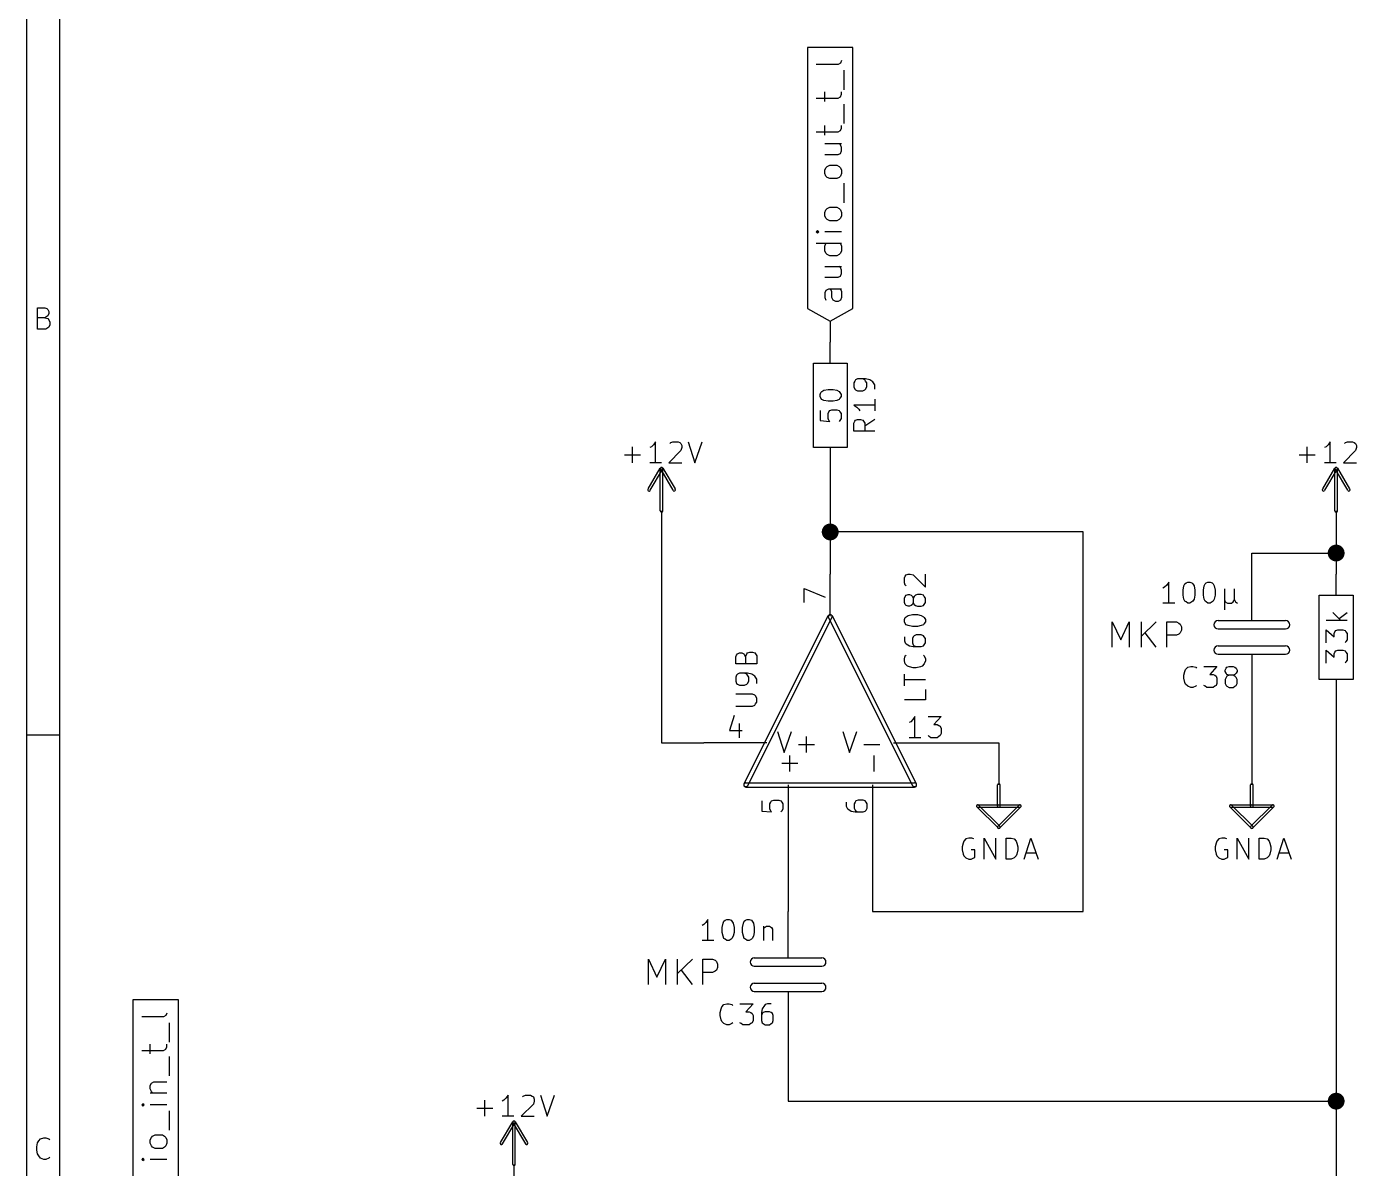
# Model space of a CAD drawing. Extents: x 10 to 329, y -200 to -10.
# Drawn here: x 10 to 90.1, y -136.1 to -67.3 of the extents above; entities that cross this region are included whole.
import ezdxf

# ---------------------------------------------------------------- set-up
doc = ezdxf.new("R2010")
doc.units = 0
doc.header["$MEASUREMENT"] = 0
doc.layers.add('BLACK', color=7, linetype='CONTINUOUS')
doc.layers.add('WHITE', color=7, linetype='CONTINUOUS')

msp = doc.modelspace()

# ---------------------------------------------------------------- linework, layer by layer
at = {"layer": 'Black'}
for p, q in [((10.0076, -10.0076), (10.0076, -200)), ((11.9888, -11.9888), (11.9888, -198.018)), ((58.42, -68.6054), (57.0484, -68.6054)), ((57.0484, -68.6054), (57.0484, -84.328)), ((59.7916, -68.6054), (58.42, -68.6054)), ((59.7916, -84.328), (59.7916, -68.6054)), ((58.9026, -69.6214), (57.5818, -69.6214)), ((59.0296, -69.5452), (58.9026, -69.6214)), ((59.1058, -69.3928), (59.0296, -69.5452)), ((59.2582, -71.1454), (59.2582, -69.977)), ((58.0898, -71.8566), (58.0898, -71.2724)), ((59.1058, -71.4248), (59.1058, -71.2724)), ((57.5818, -71.6534), (58.9026, -71.6534)), ((58.9026, -71.6534), (59.0296, -71.5772)), ((59.0296, -71.5772), (59.1058, -71.4248)), ((59.2582, -73.1774), (59.2582, -72.009)), ((57.5818, -73.6854), (58.9026, -73.6854)), ((58.0898, -73.8886), (58.0898, -73.3044)), ((58.9026, -73.6854), (59.0296, -73.6092)), ((59.0296, -73.6092), (59.1058, -73.4568)), ((59.1058, -73.4568), (59.1058, -73.3044)), ((58.0898, -74.3966), (59.1058, -74.3966)), ((59.0296, -74.4728), (58.9534, -74.3966)), ((59.1058, -74.6252), (59.0296, -74.4728)), ((58.0898, -75.057), (58.9026, -75.057)), ((58.9026, -75.057), (59.0296, -74.9808)), ((59.0296, -74.9808), (59.1058, -74.8284)), ((59.1058, -74.8284), (59.1058, -74.6252)), ((58.0898, -75.9968), (58.166, -75.8444)), ((58.0898, -76.2), (58.0898, -75.9968)), ((58.166, -75.8444), (58.2422, -75.7682)), ((58.2422, -75.7682), (58.3946, -75.692)), ((58.3946, -75.692), (58.8264, -75.692)), ((58.8264, -75.692), (58.9534, -75.7682)), ((58.9534, -75.7682), (59.0296, -75.8444)), ((59.0296, -75.8444), (59.1058, -75.9968)), ((59.1058, -75.9968), (59.1058, -76.2)), ((58.166, -76.3524), (58.0898, -76.2)), ((58.2422, -76.4286), (58.166, -76.3524)), ((58.3946, -76.5048), (58.2422, -76.4286)), ((58.8264, -76.5048), (58.3946, -76.5048)), ((58.9534, -76.4286), (58.8264, -76.5048)), ((59.0296, -76.3524), (58.9534, -76.4286)), ((59.1058, -76.2), (59.0296, -76.3524)), ((59.2582, -77.9526), (59.2582, -76.7842)), ((58.0898, -78.5368), (58.166, -78.3844)), ((58.166, -78.3844), (58.2422, -78.3082)), ((58.2422, -78.3082), (58.3946, -78.232)), ((58.3946, -78.232), (58.8264, -78.232)), ((58.8264, -78.232), (58.9534, -78.3082)), ((58.9534, -78.3082), (59.0296, -78.3844)), ((59.0296, -78.3844), (59.1058, -78.5368)), ((58.0898, -78.74), (58.0898, -78.5368)), ((58.166, -78.8924), (58.0898, -78.74)), ((58.2422, -78.9686), (58.166, -78.8924)), ((58.3946, -79.0448), (58.2422, -78.9686)), ((58.8264, -79.0448), (58.3946, -79.0448)), ((58.9534, -78.9686), (58.8264, -79.0448)), ((59.0296, -78.8924), (58.9534, -78.9686)), ((59.1058, -78.74), (59.0296, -78.8924)), ((59.1058, -78.5368), (59.1058, -78.74)), ((57.658, -79.629), (57.5818, -79.7052)), ((57.5818, -79.7052), (57.658, -79.7814)), ((57.5818, -79.7052), (57.7342, -79.7052)), ((57.7342, -79.7052), (57.658, -79.629)), ((57.658, -79.7814), (57.7342, -79.7052)), ((59.1058, -79.7052), (58.0898, -79.7052)), ((59.1058, -80.4164), (57.5818, -80.4164)), ((58.0898, -80.5688), (58.166, -80.4164)), ((58.0898, -80.8482), (58.0898, -80.5688)), ((58.166, -81.0006), (58.0898, -80.8482)), ((59.0296, -80.4164), (59.1058, -80.5688)), ((59.1058, -80.8482), (59.0296, -81.0006)), ((59.1058, -80.5688), (59.1058, -80.8482)), ((58.2422, -81.0768), (58.166, -81.0006)), ((58.3946, -81.153), (58.2422, -81.0768)), ((58.8264, -81.153), (58.3946, -81.153)), ((58.9534, -81.0768), (58.8264, -81.153)), ((59.0296, -81.0006), (58.9534, -81.0768)), ((58.0898, -81.788), (59.1058, -81.788)), ((58.0898, -82.4484), (58.9026, -82.4484)), ((58.9026, -82.4484), (59.0296, -82.3722)), ((59.0296, -81.8642), (58.9534, -81.788)), ((59.1058, -82.0166), (59.0296, -81.8642)), ((59.0296, -82.3722), (59.1058, -82.2198)), ((59.1058, -82.2198), (59.1058, -82.0166)), ((58.166, -83.2358), (58.0898, -83.3882)), ((58.3184, -83.1596), (58.166, -83.2358)), ((59.1058, -83.1596), (58.3184, -83.1596)), ((58.5216, -83.312), (58.4454, -83.1596)), ((58.5216, -83.6676), (58.5216, -83.312)), ((59.0296, -83.1596), (59.1058, -83.312)), ((59.1058, -83.312), (59.1058, -83.6676)), ((58.0898, -83.3882), (58.0898, -83.6676)), ((58.0898, -83.6676), (58.166, -83.82)), ((58.5978, -83.82), (58.5216, -83.6676)), ((58.7502, -83.8962), (58.5978, -83.82)), ((58.9026, -83.8962), (58.7502, -83.8962)), ((59.0296, -83.82), (58.9026, -83.8962)), ((59.1058, -83.6676), (59.0296, -83.82)), ((10.668, -85.5726), (10.668, -84.2772)), ((10.668, -84.2772), (11.0998, -84.2772)), ((11.0998, -84.8868), (10.668, -84.8868)), ((11.0998, -84.2772), (11.2268, -84.328)), ((11.2268, -84.8106), (11.0998, -84.8868)), ((11.0998, -84.8868), (11.2776, -84.9376)), ((11.2268, -84.328), (11.2776, -84.3788)), ((11.2776, -84.7598), (11.2268, -84.8106)), ((11.2776, -84.3788), (11.3538, -84.5058)), ((11.3538, -84.6328), (11.2776, -84.7598)), ((11.3538, -84.5058), (11.3538, -84.6328)), ((57.0484, -84.328), (58.42, -85.09)), ((58.42, -85.09), (59.7916, -84.328)), ((11.176, -85.5726), (10.668, -85.5726)), ((11.2776, -85.4964), (11.176, -85.5726)), ((11.2776, -84.9376), (11.3538, -85.0138)), ((11.3538, -85.4456), (11.2776, -85.4964)), ((11.3538, -85.0138), (11.4046, -85.1408)), ((11.4046, -85.3186), (11.3538, -85.4456)), ((11.4046, -85.1408), (11.4046, -85.3186)), ((58.42, -85.09), (58.42, -86.36)), ((58.42, -87.63), (58.42, -86.36)), ((57.404, -92.71), (57.404, -87.63)), ((57.404, -87.63), (59.436, -87.63)), ((59.436, -87.63), (59.436, -92.71)), ((57.8104, -89.5096), (57.8612, -89.3826)), ((57.8104, -89.6366), (57.8104, -89.5096)), ((57.8612, -89.7382), (57.8104, -89.6366)), ((57.8612, -89.3826), (57.912, -89.3318)), ((57.912, -89.3318), (58.039, -89.2556)), ((58.039, -89.2556), (58.293, -89.2048)), ((58.293, -89.2048), (58.5978, -89.2048)), ((58.5978, -89.2048), (58.8264, -89.2556)), ((58.8264, -89.2556), (58.9534, -89.3318)), ((58.9534, -89.3318), (59.0042, -89.3826)), ((59.0042, -89.3826), (59.0804, -89.5096)), ((59.0804, -89.6366), (59.0042, -89.7382)), ((59.0804, -89.5096), (59.0804, -89.6366)), ((57.8104, -90.4748), (57.8104, -91.0844)), ((57.912, -89.8144), (57.8612, -89.7382)), ((58.039, -89.8652), (57.912, -89.8144)), ((58.293, -89.916), (58.039, -89.8652)), ((58.5978, -89.916), (58.293, -89.916)), ((58.3438, -90.551), (58.3946, -90.4748)), ((58.3946, -90.4748), (58.5216, -90.424)), ((58.5216, -90.424), (58.8264, -90.424)), ((58.8264, -89.8652), (58.5978, -89.916)), ((58.9534, -89.8144), (58.8264, -89.8652)), ((58.8264, -90.424), (58.9534, -90.4748)), ((59.0042, -89.7382), (58.9534, -89.8144)), ((58.9534, -90.4748), (59.0042, -90.551)), ((57.8104, -91.0844), (58.3946, -91.1352)), ((58.293, -90.6526), (58.3438, -90.551)), ((58.293, -90.9574), (58.293, -90.6526)), ((58.3438, -91.0844), (58.293, -90.9574)), ((58.3946, -91.1352), (58.3438, -91.0844)), ((59.0042, -91.0844), (58.9534, -91.1352)), ((59.0042, -90.551), (59.0804, -90.6526)), ((59.0804, -90.9574), (59.0042, -91.0844)), ((59.0804, -90.6526), (59.0804, -90.9574)), ((46.5074, -93.6244), (46.5074, -92.6592)), ((47.6504, -92.6592), (47.5488, -92.71)), ((47.7774, -92.5322), (47.6504, -92.6592)), ((47.9044, -92.3544), (47.7774, -92.5322)), ((47.9044, -93.6244), (47.9044, -92.3544)), ((49.4284, -92.8878), (48.6918, -93.6244)), ((48.768, -92.456), (48.8188, -92.4052)), ((48.8188, -92.4052), (48.9458, -92.3544)), ((48.9458, -92.3544), (49.2506, -92.3544)), ((49.2506, -92.3544), (49.3522, -92.4052)), ((49.3522, -92.4052), (49.4284, -92.456)), ((49.4284, -92.456), (49.4792, -92.583)), ((49.4792, -92.71), (49.4284, -92.8878)), ((49.4792, -92.583), (49.4792, -92.71)), ((49.8602, -92.3544), (50.2666, -93.6244)), ((50.2666, -93.6244), (50.6984, -92.3544)), ((59.436, -92.71), (57.404, -92.71)), ((58.42, -92.71), (58.42, -93.98)), ((87.1474, -93.6244), (87.1474, -92.6592)), ((88.2904, -92.6592), (88.1888, -92.71)), ((88.4174, -92.5322), (88.2904, -92.6592)), ((88.5444, -92.3544), (88.4174, -92.5322)), ((88.5444, -93.6244), (88.5444, -92.3544)), ((90.0684, -92.8878), (89.3318, -93.6244)), ((89.408, -92.456), (89.4588, -92.4052)), ((89.4588, -92.4052), (89.5858, -92.3544)), ((89.5858, -92.3544), (89.8906, -92.3544)), ((89.8906, -92.3544), (89.9922, -92.4052)), ((89.9922, -92.4052), (90.0684, -92.456)), ((90.0684, -92.456), (90.1192, -92.583)), ((90.1192, -92.71), (90.0684, -92.8878)), ((90.1192, -92.583), (90.1192, -92.71)), ((46.0248, -93.1418), (46.99, -93.1418)), ((48.26, -93.6244), (47.5488, -93.6244)), ((48.6918, -93.6244), (49.4792, -93.6244)), ((86.6648, -93.1418), (87.63, -93.1418)), ((88.9, -93.6244), (88.1888, -93.6244)), ((89.3318, -93.6244), (90.1192, -93.6244)), ((47.4472, -95.1992), (48.1838, -93.9546)), ((47.5742, -95.2754), (48.3108, -94.0308)), ((48.1838, -96.52), (48.1838, -93.98)), ((48.2092, -94.0308), (48.9458, -95.2754)), ((48.3362, -93.9546), (49.0728, -95.1992)), ((48.3362, -96.52), (48.3362, -93.98)), ((58.42, -93.98), (58.42, -100.33)), ((88.0872, -95.1992), (88.8238, -93.9546)), ((88.2142, -95.2754), (88.9508, -94.0308)), ((88.8238, -96.52), (88.8238, -93.98)), ((88.8492, -94.0308), (89.5858, -95.2754)), ((88.9762, -93.9546), (89.7128, -95.1992)), ((88.9762, -96.52), (88.9762, -93.98)), ((48.26, -96.52), (48.26, -110.49)), ((88.9, -96.52), (88.9, -100.33)), ((73.66, -97.79), (58.42, -97.79)), ((73.66, -120.65), (73.66, -97.79)), ((83.82, -100.33), (83.82, -99.06)), ((83.82, -99.06), (88.9, -99.06)), ((58.42, -102.87), (58.42, -100.33)), ((62.8904, -100.559), (62.9412, -100.457)), ((62.8904, -100.863), (62.8904, -100.559)), ((62.9412, -100.99), (62.8904, -100.863)), ((62.9412, -100.457), (62.992, -100.381)), ((62.992, -100.381), (63.119, -100.33)), ((63.119, -100.33), (63.246, -100.33)), ((63.246, -100.33), (63.4238, -100.381)), ((63.4238, -100.381), (64.1604, -101.117)), ((64.1604, -101.117), (64.1604, -100.33)), ((78.8162, -100.813), (78.6892, -100.99)), ((78.8162, -102.083), (78.8162, -100.813)), ((79.7306, -101.041), (79.7814, -100.914)), ((79.7814, -100.914), (79.8576, -100.863)), ((79.8576, -100.863), (79.9592, -100.813)), ((79.9592, -100.813), (80.0862, -100.813)), ((80.0862, -100.813), (80.2132, -100.863)), ((80.2132, -100.863), (80.264, -100.914)), ((80.264, -100.914), (80.3402, -101.041)), ((80.9498, -101.041), (81.0006, -100.914)), ((81.0006, -100.914), (81.0768, -100.863)), ((81.0768, -100.863), (81.1784, -100.813)), ((81.1784, -100.813), (81.3054, -100.813)), ((81.3054, -100.813), (81.4324, -100.863)), ((81.4324, -100.863), (81.4832, -100.914)), ((81.4832, -100.914), (81.5594, -101.041)), ((83.82, -103.124), (83.82, -100.33)), ((88.9, -101.6), (88.9, -100.33)), ((56.8452, -102.032), (56.8452, -101.194)), ((56.8452, -101.194), (58.1152, -101.727)), ((62.8904, -101.778), (62.9412, -101.676)), ((62.992, -101.041), (62.9412, -100.99)), ((62.9412, -101.676), (62.992, -101.6)), ((62.992, -101.6), (63.119, -101.549)), ((63.119, -101.549), (63.1952, -101.549)), ((63.1952, -101.549), (63.2968, -101.6)), ((63.2968, -101.6), (63.373, -101.676)), ((63.373, -101.676), (63.4238, -101.778)), ((63.4746, -101.676), (63.4238, -101.778)), ((63.5508, -101.6), (63.4746, -101.676)), ((63.6778, -101.549), (63.5508, -101.6)), ((63.9064, -101.549), (63.6778, -101.549)), ((64.0334, -101.6), (63.9064, -101.549)), ((64.0842, -101.676), (64.0334, -101.6)), ((64.1604, -101.778), (64.0842, -101.676)), ((78.5622, -101.117), (78.4606, -101.168)), ((78.6892, -100.99), (78.5622, -101.117)), ((79.6798, -101.295), (79.7306, -101.041)), ((79.6798, -101.6), (79.6798, -101.295)), ((79.7306, -101.829), (79.6798, -101.6)), ((80.3402, -101.041), (80.391, -101.295)), ((80.391, -101.6), (80.3402, -101.829)), ((80.391, -101.295), (80.391, -101.6)), ((80.899, -101.295), (80.9498, -101.041)), ((80.899, -101.6), (80.899, -101.295)), ((80.9498, -101.829), (80.899, -101.6)), ((81.5594, -101.041), (81.6102, -101.295)), ((81.6102, -101.6), (81.5594, -101.829)), ((81.6102, -101.295), (81.6102, -101.6)), ((82.169, -101.219), (82.169, -102.489)), ((82.7786, -101.879), (82.7786, -101.219)), ((87.884, -106.68), (87.884, -101.6)), ((87.884, -101.6), (89.916, -101.6)), ((89.916, -101.6), (89.916, -106.68)), ((62.8904, -102.032), (62.8904, -101.778)), ((62.9412, -102.159), (62.8904, -102.032)), ((62.992, -102.21), (62.9412, -102.159)), ((63.119, -102.26), (62.992, -102.21)), ((63.1952, -102.26), (63.119, -102.26)), ((63.2968, -102.21), (63.1952, -102.26)), ((63.373, -102.159), (63.2968, -102.21)), ((63.4238, -102.032), (63.373, -102.159)), ((63.4238, -101.778), (63.4238, -102.032)), ((63.4238, -102.032), (63.4746, -102.159)), ((63.4746, -102.159), (63.5508, -102.21)), ((63.5508, -102.21), (63.6778, -102.26)), ((63.6778, -102.26), (63.9064, -102.26)), ((63.9064, -102.26), (64.0334, -102.21)), ((64.0334, -102.21), (64.0842, -102.159)), ((64.0842, -102.159), (64.1604, -102.032)), ((64.1604, -102.032), (64.1604, -101.778)), ((79.1718, -102.083), (78.4606, -102.083)), ((79.7814, -101.956), (79.7306, -101.829)), ((79.8576, -102.006), (79.7814, -101.956)), ((79.9592, -102.083), (79.8576, -102.006)), ((80.0862, -102.083), (79.9592, -102.083)), ((80.2132, -102.006), (80.0862, -102.083)), ((80.264, -101.956), (80.2132, -102.006)), ((80.3402, -101.829), (80.264, -101.956)), ((81.0006, -101.956), (80.9498, -101.829)), ((81.0768, -102.006), (81.0006, -101.956)), ((81.1784, -102.083), (81.0768, -102.006)), ((81.3054, -102.083), (81.1784, -102.083)), ((81.4324, -102.006), (81.3054, -102.083)), ((81.4832, -101.956), (81.4324, -102.006)), ((81.5594, -101.829), (81.4832, -101.956)), ((82.169, -101.879), (82.2198, -102.006)), ((82.2198, -102.006), (82.3468, -102.083)), ((82.3468, -102.083), (82.6008, -102.083)), ((82.6008, -102.083), (82.7024, -102.006)), ((82.7024, -102.006), (82.7786, -101.879)), ((82.7786, -101.879), (82.8294, -102.006)), ((82.8294, -102.006), (82.9564, -102.083)), ((53.2384, -112.954), (58.293, -102.819)), ((53.467, -113.081), (58.5216, -102.946)), ((58.3184, -102.946), (63.373, -113.081)), ((58.547, -102.819), (63.6016, -112.954)), ((62.8904, -103.073), (62.9412, -102.946)), ((62.8904, -103.2), (62.8904, -103.073)), ((62.9412, -103.302), (62.8904, -103.2)), ((62.9412, -102.946), (62.992, -102.895)), ((62.992, -103.378), (62.9412, -103.302)), ((62.992, -102.895), (63.119, -102.819)), ((63.119, -102.819), (63.373, -102.768)), ((63.373, -102.768), (63.6778, -102.768)), ((63.6778, -102.768), (63.9064, -102.819)), ((63.9064, -102.819), (64.0334, -102.895)), ((64.0334, -102.895), (64.0842, -102.946)), ((64.0842, -103.302), (64.0334, -103.378)), ((64.0842, -102.946), (64.1604, -103.073)), ((64.1604, -103.2), (64.0842, -103.302)), ((64.1604, -103.073), (64.1604, -103.2)), ((75.4126, -104.724), (75.4126, -103.2)), ((75.4126, -103.2), (75.9206, -104.292)), ((75.9206, -104.292), (76.4286, -103.2)), ((76.4286, -103.2), (76.4286, -104.724)), ((77.1652, -104.724), (77.1652, -103.2)), ((78.0542, -103.2), (77.1652, -104.064)), ((78.6892, -104.724), (78.6892, -103.2)), ((78.6892, -103.2), (79.2734, -103.2)), ((79.2734, -103.2), (79.4258, -103.276)), ((79.4258, -103.276), (79.502, -103.353)), ((81.788, -103.124), (85.852, -103.124)), ((89.5604, -103.124), (88.2904, -103.124)), ((88.6968, -102.641), (89.1794, -103.124)), ((89.0778, -102.997), (89.5604, -102.641)), ((62.8904, -104.115), (62.8904, -104.343)), ((63.119, -103.429), (62.992, -103.378)), ((63.373, -103.48), (63.119, -103.429)), ((63.6778, -103.48), (63.373, -103.48)), ((63.4238, -104.115), (63.373, -104.216)), ((63.4746, -104.038), (63.4238, -104.115)), ((63.6016, -103.988), (63.4746, -104.038)), ((63.9064, -103.988), (63.6016, -103.988)), ((63.9064, -103.429), (63.6778, -103.48)), ((64.0334, -103.378), (63.9064, -103.429)), ((64.0334, -104.038), (63.9064, -103.988)), ((64.0842, -104.115), (64.0334, -104.038)), ((64.1604, -104.216), (64.0842, -104.115)), ((78.0542, -104.724), (77.3938, -103.861)), ((79.2734, -104.013), (78.6892, -104.013)), ((79.4258, -103.937), (79.2734, -104.013)), ((79.502, -103.861), (79.4258, -103.937)), ((79.502, -103.353), (79.5782, -103.505)), ((79.5782, -103.708), (79.502, -103.861)), ((79.5782, -103.505), (79.5782, -103.708)), ((81.788, -103.632), (85.852, -103.632)), ((88.2904, -104.47), (88.2904, -103.683)), ((88.2904, -103.683), (88.773, -104.115)), ((88.773, -103.911), (88.8238, -103.81)), ((88.773, -104.115), (88.773, -103.911)), ((88.8238, -103.81), (88.8746, -103.734)), ((88.8746, -103.734), (89.0016, -103.683)), ((89.0016, -103.683), (89.3064, -103.683)), ((89.3064, -103.683), (89.4334, -103.734)), ((89.4334, -103.734), (89.4842, -103.81)), ((89.4842, -103.81), (89.5604, -103.911)), ((89.5604, -103.911), (89.5604, -104.292)), ((62.8904, -104.343), (62.9412, -104.47)), ((62.9412, -104.47), (62.992, -104.521)), ((62.992, -104.521), (63.1952, -104.648)), ((63.1952, -104.648), (63.4238, -104.699)), ((63.373, -104.216), (63.373, -104.47)), ((63.373, -104.47), (63.4238, -104.597)), ((63.4238, -104.597), (63.4746, -104.648)), ((63.4238, -104.699), (63.9064, -104.699)), ((63.4746, -104.648), (63.6016, -104.699)), ((63.9064, -104.699), (64.0334, -104.648)), ((64.0334, -104.648), (64.0842, -104.597)), ((64.0842, -104.597), (64.1604, -104.47)), ((64.1604, -104.47), (64.1604, -104.216)), ((81.788, -104.648), (85.852, -104.648)), ((88.2904, -105.689), (88.2904, -104.902)), ((88.2904, -104.902), (88.773, -105.334)), ((88.8746, -104.953), (89.0016, -104.902)), ((89.0016, -104.902), (89.3064, -104.902)), ((89.3064, -104.902), (89.4334, -104.953)), ((89.4842, -104.394), (89.4334, -104.47)), ((89.5604, -104.292), (89.4842, -104.394)), ((62.8904, -105.435), (62.9412, -105.258)), ((62.8904, -105.562), (62.8904, -105.435)), ((62.9412, -105.74), (62.8904, -105.562)), ((62.9412, -105.258), (62.992, -105.207)), ((63.0682, -105.867), (62.9412, -105.74)), ((64.0842, -105.74), (63.9572, -105.867)), ((64.0334, -105.207), (64.0842, -105.258)), ((64.0842, -105.258), (64.1604, -105.435)), ((64.1604, -105.562), (64.0842, -105.74)), ((64.1604, -105.435), (64.1604, -105.562)), ((81.788, -105.156), (85.852, -105.156)), ((83.82, -105.156), (83.82, -107.95)), ((88.773, -105.131), (88.8238, -105.029)), ((88.773, -105.334), (88.773, -105.131)), ((88.8238, -105.029), (88.8746, -104.953)), ((89.4334, -104.953), (89.4842, -105.029)), ((89.4842, -105.613), (89.4334, -105.689)), ((89.4842, -105.029), (89.5604, -105.131)), ((89.5604, -105.512), (89.4842, -105.613)), ((89.5604, -105.131), (89.5604, -105.512)), ((62.8904, -107.061), (62.8904, -106.35)), ((63.1952, -105.918), (63.0682, -105.867)), ((63.4238, -105.969), (63.1952, -105.918)), ((63.6016, -105.969), (63.4238, -105.969)), ((63.8556, -105.918), (63.6016, -105.969)), ((63.9572, -105.867), (63.8556, -105.918)), ((64.1604, -106.705), (62.8904, -106.705)), ((64.1604, -107.29), (64.1604, -107.899)), ((89.916, -106.68), (87.884, -106.68)), ((88.9, -106.68), (88.9, -107.95)), ((64.1604, -107.899), (62.8904, -107.899)), ((83.82, -107.95), (83.82, -113.03)), ((88.9, -107.95), (88.9, -137.16)), ((52.6288, -108.839), (52.3494, -109.753)), ((63.5254, -108.915), (63.3984, -109.093)), ((63.5254, -110.185), (63.5254, -108.915)), ((64.3128, -108.915), (65.1002, -108.915)), ((65.1002, -108.915), (64.6684, -109.398)), ((52.9336, -109.322), (52.9336, -110.185)), ((63.2714, -109.22), (63.1698, -109.271)), ((63.3984, -109.093), (63.2714, -109.22)), ((64.6684, -109.398), (64.8716, -109.398)), ((64.8716, -109.398), (64.9732, -109.449)), ((64.9732, -109.449), (65.0494, -109.499)), ((65.0494, -109.499), (65.1002, -109.626)), ((65.1002, -109.626), (65.1002, -109.931)), ((10.0076, -110.007), (11.9888, -110.007)), ((48.26, -110.49), (50.8, -110.49)), ((54.61, -110.49), (50.8, -110.49)), ((52.3494, -109.753), (53.1114, -109.753)), ((62.23, -110.49), (66.04, -110.49)), ((63.881, -110.185), (63.1698, -110.185)), ((64.389, -110.109), (64.3128, -110.058)), ((64.4906, -110.185), (64.389, -110.109)), ((64.8716, -110.185), (64.4906, -110.185)), ((64.9732, -110.109), (64.8716, -110.185)), ((65.0494, -110.058), (64.9732, -110.109)), ((65.1002, -109.931), (65.0494, -110.058)), ((66.04, -110.49), (68.58, -110.49)), ((68.58, -110.49), (68.58, -113.03)), ((53.34, -112.903), (63.5, -112.903)), ((53.34, -113.157), (63.5, -113.157)), ((55.88, -113.03), (55.88, -115.57)), ((60.96, -113.03), (60.96, -115.57)), ((68.5038, -114.3), (68.5038, -113.03)), ((68.6562, -114.3), (68.6562, -113.03)), ((83.7438, -114.3), (83.7438, -113.03)), ((83.8962, -114.3), (83.8962, -113.03)), ((54.3052, -113.995), (54.3052, -114.605)), ((54.7878, -114.173), (54.8386, -114.071)), ((54.7878, -114.478), (54.7878, -114.173)), ((54.8386, -114.605), (54.7878, -114.478)), ((54.8386, -114.071), (54.8894, -113.995)), ((54.8894, -113.995), (55.0164, -113.944)), ((55.0164, -113.944), (55.3212, -113.944)), ((55.3212, -113.944), (55.4482, -113.995)), ((55.4482, -113.995), (55.499, -114.071)), ((55.499, -114.071), (55.5752, -114.173)), ((55.5752, -114.478), (55.499, -114.605)), ((55.5752, -114.173), (55.5752, -114.478)), ((59.3852, -114.071), (59.3852, -114.3)), ((59.3852, -114.3), (59.436, -114.427)), ((59.436, -114.427), (59.4868, -114.478)), ((59.4868, -114.478), (59.69, -114.605)), ((59.9186, -114.071), (59.8678, -114.173)), ((59.8678, -114.173), (59.8678, -114.427)), ((59.8678, -114.427), (59.9186, -114.554)), ((59.9694, -113.995), (59.9186, -114.071)), ((59.9186, -114.554), (59.9694, -114.605)), ((60.0964, -113.944), (59.9694, -113.995)), ((60.4012, -113.944), (60.0964, -113.944)), ((60.5282, -113.995), (60.4012, -113.944)), ((60.579, -114.071), (60.5282, -113.995)), ((60.5282, -114.605), (60.579, -114.554)), ((60.6552, -114.173), (60.579, -114.071)), ((60.579, -114.554), (60.6552, -114.427)), ((60.6552, -114.427), (60.6552, -114.173)), ((68.5292, -115.621), (67.2592, -114.351)), ((67.31, -114.224), (68.58, -114.224)), ((67.31, -114.376), (68.58, -114.376)), ((68.6308, -115.519), (67.3608, -114.249)), ((69.7992, -114.249), (68.5292, -115.519)), ((68.58, -114.224), (69.85, -114.224)), ((68.58, -114.376), (69.85, -114.376)), ((69.9008, -114.351), (68.6308, -115.621)), ((83.7692, -115.621), (82.4992, -114.351)), ((82.55, -114.224), (83.82, -114.224)), ((82.55, -114.376), (83.82, -114.376)), ((83.8708, -115.519), (82.6008, -114.249)), ((85.0392, -114.249), (83.7692, -115.519)), ((83.82, -114.224), (85.09, -114.224)), ((83.82, -114.376), (85.09, -114.376)), ((85.1408, -114.351), (83.8708, -115.621)), ((54.3052, -114.605), (54.8894, -114.656)), ((54.8894, -114.656), (54.8386, -114.605)), ((55.499, -114.605), (55.4482, -114.656)), ((59.69, -114.605), (59.9186, -114.656)), ((59.9186, -114.656), (60.4012, -114.656)), ((59.9694, -114.605), (60.0964, -114.656)), ((60.4012, -114.656), (60.5282, -114.605)), ((55.88, -115.57), (55.88, -120.65)), ((60.96, -115.57), (60.96, -120.65)), ((66.421, -116.535), (66.3702, -116.764)), ((66.3702, -116.764), (66.3702, -116.942)), ((66.3702, -116.942), (66.421, -117.196)), ((66.4718, -116.408), (66.421, -116.535)), ((66.5988, -116.281), (66.4718, -116.408)), ((66.7766, -116.23), (66.5988, -116.281)), ((66.9544, -116.23), (66.7766, -116.23)), ((67.1322, -116.942), (66.9036, -116.942)), ((67.0814, -116.281), (66.9544, -116.23)), ((67.1322, -117.373), (67.1322, -116.942)), ((67.691, -117.5), (67.691, -116.23)), ((67.691, -116.23), (68.4022, -117.5)), ((68.4022, -117.5), (68.4022, -116.23)), ((69.0118, -117.5), (69.0118, -116.23)), ((69.0118, -116.23), (69.3166, -116.23)), ((69.3166, -116.23), (69.4944, -116.281)), ((69.4944, -116.281), (69.6214, -116.408)), ((69.6214, -116.408), (69.6722, -116.535)), ((69.6722, -116.535), (69.723, -116.764)), ((69.723, -116.942), (69.6722, -117.196)), ((69.723, -116.764), (69.723, -116.942)), ((70.104, -117.5), (70.5104, -116.23)), ((70.5104, -116.23), (70.9422, -117.5)), ((81.661, -116.535), (81.6102, -116.764)), ((81.6102, -116.764), (81.6102, -116.942)), ((81.6102, -116.942), (81.661, -117.196)), ((81.7118, -116.408), (81.661, -116.535)), ((81.8388, -116.281), (81.7118, -116.408)), ((82.0166, -116.23), (81.8388, -116.281)), ((82.1944, -116.23), (82.0166, -116.23)), ((82.3722, -116.942), (82.1436, -116.942)), ((82.3214, -116.281), (82.1944, -116.23)), ((82.3722, -117.373), (82.3722, -116.942)), ((82.931, -117.5), (82.931, -116.23)), ((82.931, -116.23), (83.6422, -117.5)), ((83.6422, -117.5), (83.6422, -116.23)), ((84.2518, -117.5), (84.2518, -116.23)), ((84.2518, -116.23), (84.5566, -116.23)), ((84.5566, -116.23), (84.7344, -116.281)), ((84.7344, -116.281), (84.8614, -116.408)), ((84.8614, -116.408), (84.9122, -116.535)), ((84.9122, -116.535), (84.963, -116.764)), ((84.963, -116.942), (84.9122, -117.196)), ((84.963, -116.764), (84.963, -116.942)), ((85.344, -117.5), (85.7504, -116.23)), ((85.7504, -116.23), (86.1822, -117.5)), ((66.421, -117.196), (66.4718, -117.297)), ((66.4718, -117.297), (66.5988, -117.424)), ((66.5988, -117.424), (66.7766, -117.5)), ((66.7766, -117.5), (66.9036, -117.5)), ((66.9036, -117.5), (67.0814, -117.424)), ((67.0814, -117.424), (67.1322, -117.373)), ((69.3166, -117.5), (69.0118, -117.5)), ((69.4944, -117.424), (69.3166, -117.5)), ((69.6214, -117.297), (69.4944, -117.424)), ((69.6722, -117.196), (69.6214, -117.297)), ((70.231, -117.119), (70.8152, -117.119)), ((81.661, -117.196), (81.7118, -117.297)), ((81.7118, -117.297), (81.8388, -117.424)), ((81.8388, -117.424), (82.0166, -117.5)), ((82.0166, -117.5), (82.1436, -117.5)), ((82.1436, -117.5), (82.3214, -117.424)), ((82.3214, -117.424), (82.3722, -117.373)), ((84.5566, -117.5), (84.2518, -117.5)), ((84.7344, -117.424), (84.5566, -117.5)), ((84.8614, -117.297), (84.7344, -117.424)), ((84.9122, -117.196), (84.8614, -117.297)), ((85.471, -117.119), (86.0552, -117.119)), ((55.88, -123.444), (55.88, -120.65)), ((60.96, -120.65), (73.66, -120.65)), ((50.8, -121.437), (50.6984, -121.488)), ((50.927, -121.31), (50.8, -121.437)), ((51.054, -121.133), (50.927, -121.31)), ((51.054, -122.403), (51.054, -121.133)), ((51.9176, -121.615), (51.9684, -121.361)), ((51.9176, -121.92), (51.9176, -121.615)), ((51.9684, -121.361), (52.0192, -121.234)), ((52.0192, -121.234), (52.0954, -121.183)), ((52.0954, -121.183), (52.197, -121.133)), ((52.197, -121.133), (52.324, -121.133)), ((52.324, -121.133), (52.451, -121.183)), ((52.451, -121.183), (52.5018, -121.234)), ((52.5018, -121.234), (52.578, -121.361)), ((52.578, -121.361), (52.6288, -121.615)), ((52.6288, -121.615), (52.6288, -121.92)), ((53.1368, -121.615), (53.1876, -121.361)), ((53.1368, -121.92), (53.1368, -121.615)), ((53.1876, -121.361), (53.2384, -121.234)), ((53.2384, -121.234), (53.3146, -121.183)), ((53.3146, -121.183), (53.4162, -121.133)), ((53.4162, -121.133), (53.5432, -121.133)), ((53.5432, -121.133), (53.6702, -121.183)), ((53.6702, -121.183), (53.721, -121.234)), ((53.721, -121.234), (53.7972, -121.361)), ((53.7972, -121.361), (53.848, -121.615)), ((53.848, -121.615), (53.848, -121.92)), ((54.4068, -121.539), (54.4068, -122.403)), ((54.4068, -121.666), (54.4576, -121.615)), ((54.4576, -121.615), (54.5846, -121.539)), ((54.5846, -121.539), (54.7624, -121.539)), ((54.7624, -121.539), (54.8894, -121.615)), ((54.8894, -121.615), (54.9402, -121.717)), ((54.9402, -121.717), (54.9402, -122.403)), ((51.4096, -122.403), (50.6984, -122.403)), ((51.9684, -122.149), (51.9176, -121.92)), ((52.0192, -122.276), (51.9684, -122.149)), ((52.0954, -122.326), (52.0192, -122.276)), ((52.197, -122.403), (52.0954, -122.326)), ((52.324, -122.403), (52.197, -122.403)), ((52.451, -122.326), (52.324, -122.403)), ((52.5018, -122.276), (52.451, -122.326)), ((52.578, -122.149), (52.5018, -122.276)), ((52.6288, -121.92), (52.578, -122.149)), ((53.1876, -122.149), (53.1368, -121.92)), ((53.2384, -122.276), (53.1876, -122.149)), ((53.3146, -122.326), (53.2384, -122.276)), ((53.4162, -122.403), (53.3146, -122.326)), ((53.5432, -122.403), (53.4162, -122.403)), ((53.6702, -122.326), (53.5432, -122.403)), ((53.721, -122.276), (53.6702, -122.326)), ((53.7972, -122.149), (53.721, -122.276)), ((53.848, -121.92), (53.7972, -122.149)), ((47.4726, -125.044), (47.4726, -123.52)), ((47.4726, -123.52), (47.9806, -124.612)), ((47.9806, -124.612), (48.4886, -123.52)), ((48.4886, -123.52), (48.4886, -125.044)), ((49.2252, -125.044), (49.2252, -123.52)), ((50.1142, -123.52), (49.2252, -124.384)), ((50.7492, -125.044), (50.7492, -123.52)), ((50.7492, -123.52), (51.3334, -123.52)), ((51.3334, -123.52), (51.4858, -123.596)), ((51.4858, -123.596), (51.562, -123.673)), ((51.562, -123.673), (51.6382, -123.825)), ((51.6382, -124.028), (51.562, -124.181)), ((51.6382, -123.825), (51.6382, -124.028)), ((53.848, -123.444), (57.912, -123.444)), ((53.848, -123.952), (57.912, -123.952)), ((50.1142, -125.044), (49.4538, -124.181)), ((51.3334, -124.333), (50.7492, -124.333)), ((51.4858, -124.257), (51.3334, -124.333)), ((51.562, -124.181), (51.4858, -124.257)), ((53.848, -124.968), (57.912, -124.968)), ((53.848, -125.476), (57.912, -125.476)), ((55.88, -125.476), (55.88, -128.27)), ((17.78, -125.984), (16.4084, -125.984)), ((16.4084, -125.984), (16.4084, -140.208)), ((19.1516, -125.984), (17.78, -125.984)), ((19.1516, -140.208), (19.1516, -125.984)), ((18.2626, -127), (16.9418, -127)), ((18.3896, -126.924), (18.2626, -127)), ((18.4658, -126.771), (18.3896, -126.924)), ((18.6182, -128.524), (18.6182, -127.356)), ((17.4498, -129.235), (17.4498, -128.651)), ((18.2626, -129.032), (18.3896, -128.956)), ((18.3896, -128.956), (18.4658, -128.803)), ((18.4658, -128.803), (18.4658, -128.651)), ((55.88, -128.27), (55.88, -132.08)), ((16.9418, -129.032), (18.2626, -129.032)), ((18.6182, -130.556), (18.6182, -129.388)), ((17.4498, -131.14), (17.526, -130.988)), ((17.4498, -131.343), (17.4498, -131.14)), ((17.526, -131.496), (17.4498, -131.343)), ((17.526, -130.988), (17.6784, -130.912)), ((17.6784, -130.912), (18.4658, -130.912)), ((17.4498, -131.572), (18.4658, -131.572)), ((17.6022, -131.572), (17.526, -131.496)), ((37.6174, -132.994), (37.6174, -132.029)), ((38.7604, -132.029), (38.6588, -132.08)), ((38.8874, -131.902), (38.7604, -132.029)), ((39.0144, -131.724), (38.8874, -131.902)), ((39.0144, -132.994), (39.0144, -131.724)), ((39.878, -131.826), (39.9288, -131.775)), ((39.9288, -131.775), (40.0558, -131.724)), ((40.0558, -131.724), (40.3606, -131.724)), ((40.3606, -131.724), (40.4622, -131.775)), ((40.4622, -131.775), (40.5384, -131.826)), ((40.5384, -131.826), (40.5892, -131.953)), ((40.5892, -132.08), (40.5384, -132.258)), ((40.5892, -131.953), (40.5892, -132.08)), ((40.9702, -131.724), (41.3766, -132.994)), ((41.3766, -132.994), (41.8084, -131.724)), ((55.88, -132.08), (88.9, -132.08)), ((17.018, -132.232), (16.9418, -132.309)), ((16.9418, -132.309), (17.018, -132.385)), ((16.9418, -132.309), (17.0942, -132.309)), ((17.0942, -132.309), (17.018, -132.232)), ((17.018, -132.385), (17.0942, -132.309)), ((18.4658, -132.309), (17.4498, -132.309)), ((18.6182, -133.833), (18.6182, -132.664)), ((37.1348, -132.512), (38.1, -132.512)), ((40.5384, -132.258), (39.8018, -132.994)), ((38.5572, -134.569), (39.2938, -133.325)), ((39.37, -132.994), (38.6588, -132.994)), ((38.6842, -134.645), (39.4208, -133.401)), ((39.2938, -135.89), (39.2938, -133.35)), ((39.3192, -133.401), (40.0558, -134.645)), ((39.4462, -133.325), (40.1828, -134.569)), ((39.4462, -135.89), (39.4462, -133.35)), ((39.8018, -132.994), (40.5892, -132.994)), ((10.668, -134.595), (10.7442, -134.468)), ((10.7442, -134.468), (10.8458, -134.341)), ((10.8458, -134.341), (11.049, -134.29)), ((11.049, -134.29), (11.176, -134.29)), ((11.176, -134.29), (11.3538, -134.341)), ((11.3538, -134.341), (11.4046, -134.391)), ((17.4498, -134.417), (17.526, -134.264)), ((17.4498, -134.62), (17.4498, -134.417)), ((17.526, -134.264), (17.6022, -134.188)), ((17.6022, -134.188), (17.7546, -134.112)), ((17.7546, -134.112), (18.1864, -134.112)), ((18.1864, -134.112), (18.3134, -134.188)), ((18.3134, -134.188), (18.3896, -134.264)), ((18.3896, -134.264), (18.4658, -134.417)), ((18.4658, -134.417), (18.4658, -134.62)), ((10.6172, -134.823), (10.668, -134.595)), ((10.6172, -135.026), (10.6172, -134.823)), ((10.668, -135.255), (10.6172, -135.026)), ((10.7442, -135.382), (10.668, -135.255)), ((10.8458, -135.509), (10.7442, -135.382)), ((17.526, -134.772), (17.4498, -134.62)), ((17.6022, -134.849), (17.526, -134.772)), ((17.7546, -134.925), (17.6022, -134.849)), ((18.1864, -134.925), (17.7546, -134.925)), ((18.3134, -134.849), (18.1864, -134.925)), ((18.3896, -134.772), (18.3134, -134.849)), ((18.4658, -134.62), (18.3896, -134.772)), ((11.049, -135.585), (10.8458, -135.509)), ((11.176, -135.585), (11.049, -135.585)), ((11.3538, -135.509), (11.176, -135.585)), ((11.4046, -135.458), (11.3538, -135.509)), ((17.018, -135.509), (16.9418, -135.585)), ((16.9418, -135.585), (17.018, -135.661)), ((16.9418, -135.585), (17.0942, -135.585)), ((17.0942, -135.585), (17.018, -135.509)), ((17.018, -135.661), (17.0942, -135.585)), ((18.4658, -135.585), (17.4498, -135.585)), ((39.37, -135.89), (39.37, -140.97))]:
    msp.add_line(p, q, dxfattribs=at)
at = {"layer": 'Black', "const_width": 0.508}
for points in [[(58.166, -97.79, 1), (58.674, -97.79, 1)], [(88.646, -99.06, 1), (89.154, -99.06, 1)], [(88.646, -132.08, 1), (89.154, -132.08, 1)]]:
    msp.add_lwpolyline(points, format="xyb", close=True, dxfattribs=at)
at = {"layer": 'Black'}
for centre, radius, start, end in [((48.26, -93.98), 0.0762, 360, 540), ((48.26, -93.98), 0.0762, 30.9638, 210.964), ((48.26, -93.98), 0.0762, 329.036, 509.036), ((88.9, -93.98), 0.0762, 360, 540), ((88.9, -93.98), 0.0762, 30.9638, 210.964), ((88.9, -93.98), 0.0762, 329.036, 509.036), ((47.498, -95.25), 0.0762, 149.036, 329.036), ((49.022, -95.25), 0.0762, 210.964, 390.964), ((88.138, -95.25), 0.0762, 149.036, 329.036), ((89.662, -95.25), 0.0762, 210.964, 390.964), ((48.26, -96.52), 0.0762, 180, 360), ((88.9, -96.52), 0.0762, 180, 360), ((58.42, -102.895), 0.127, 26.5651, 206.565), ((58.42, -102.895), 0.127, 333.435, 513.435), ((81.788, -103.378), 0.254, 90, 270), ((85.852, -103.378), 0.254, 270, 450), ((81.788, -104.902), 0.254, 90, 270), ((85.852, -104.902), 0.254, 270, 450), ((53.34, -113.03), 0.127, 90, 270), ((53.34, -113.005), 0.127, 153.435, 333.435), ((63.5, -113.005), 0.127, 206.565, 386.565), ((63.5, -113.03), 0.127, 270, 450), ((68.58, -113.03), 0.0762, 360, 540), ((83.82, -113.03), 0.0762, 360, 540), ((67.31, -114.3), 0.0762, 405, 585), ((67.31, -114.3), 0.0762, 90, 270), ((68.58, -114.3), 0.0762, 90, 270), ((68.58, -114.3), 0.0762, 180, 360), ((68.58, -114.3), 0.0762, 270, 450), ((69.85, -114.3), 0.0762, 315, 495), ((69.85, -114.3), 0.0762, 270, 450), ((82.55, -114.3), 0.0762, 405, 585), ((82.55, -114.3), 0.0762, 90, 270), ((83.82, -114.3), 0.0762, 90, 270), ((83.82, -114.3), 0.0762, 180, 360), ((83.82, -114.3), 0.0762, 270, 450), ((85.09, -114.3), 0.0762, 315, 495), ((85.09, -114.3), 0.0762, 270, 450), ((68.58, -115.57), 0.0762, 495, 675), ((68.58, -115.57), 0.0762, 225, 405), ((83.82, -115.57), 0.0762, 495, 675), ((83.82, -115.57), 0.0762, 225, 405), ((53.848, -123.698), 0.254, 90, 270), ((57.912, -123.698), 0.254, 270, 450), ((53.848, -125.222), 0.254, 90, 270), ((57.912, -125.222), 0.254, 270, 450), ((39.37, -133.35), 0.0762, 360, 540), ((39.37, -133.35), 0.0762, 30.9638, 210.964), ((39.37, -133.35), 0.0762, 329.036, 509.036), ((38.608, -134.62), 0.0762, 149.036, 329.036), ((40.132, -134.62), 0.0762, 210.964, 390.964), ((39.37, -135.89), 0.0762, 180, 360)]:
    msp.add_arc(centre, radius, start, end, dxfattribs=at)
at = {"layer": 'White'}
for p, q in [((59.8932, -88.6968), (59.8424, -88.7984)), ((59.8424, -88.7984), (59.8424, -89.0524)), ((59.944, -88.6206), (59.8932, -88.6968)), ((60.071, -88.5698), (59.944, -88.6206)), ((60.5536, -88.5698), (60.071, -88.5698)), ((60.5028, -88.6206), (60.3758, -88.5698)), ((60.5536, -88.6968), (60.5028, -88.6206)), ((60.8076, -88.6206), (60.5536, -88.5698)), ((60.6298, -88.7984), (60.5536, -88.6968)), ((60.6298, -89.0524), (60.6298, -88.7984)), ((60.9854, -88.7476), (60.8076, -88.6206)), ((61.0362, -88.7984), (60.9854, -88.7476)), ((61.1124, -88.9254), (61.0362, -88.7984)), ((59.8424, -89.0524), (59.8932, -89.1794)), ((59.8932, -89.1794), (59.944, -89.2302)), ((59.944, -89.2302), (60.071, -89.281)), ((60.071, -89.281), (60.3758, -89.281)), ((60.3758, -89.281), (60.5028, -89.2302)), ((60.5028, -89.2302), (60.5536, -89.1794)), ((60.5536, -89.1794), (60.6298, -89.0524)), ((61.1124, -89.1794), (61.1124, -88.9254)), ((61.1124, -90.1446), (59.8424, -90.1446)), ((59.8424, -90.1446), (60.0202, -90.2716)), ((60.0202, -90.2716), (60.1472, -90.3986)), ((60.1472, -90.3986), (60.198, -90.5002)), ((61.1124, -89.789), (61.1124, -90.5002)), ((59.8424, -91.2368), (59.8932, -91.1098)), ((59.8424, -91.7194), (59.8424, -91.2368)), ((59.8932, -91.1098), (59.944, -91.059)), ((59.944, -91.059), (60.071, -91.0082)), ((60.071, -91.0082), (60.2488, -91.0082)), ((60.2488, -91.0082), (60.3758, -91.059)), ((60.3758, -91.059), (60.4266, -91.1098)), ((60.4266, -91.1098), (60.5028, -91.2368)), ((61.1124, -91.0082), (60.5028, -91.4146)), ((60.5028, -91.2368), (60.5028, -91.7194)), ((61.1124, -91.7194), (59.8424, -91.7194)), ((52.7304, -105.308), (52.7812, -105.207)), ((52.7304, -105.74), (52.7304, -105.308)), ((54.0004, -105.74), (52.7304, -105.74)), ((52.7812, -105.207), (52.832, -105.131)), ((52.832, -105.131), (52.959, -105.08)), ((52.959, -105.08), (53.086, -105.08)), ((53.086, -105.08), (53.213, -105.131)), ((53.213, -105.131), (53.2638, -105.207)), ((53.2638, -105.207), (53.3146, -105.308)), ((53.3146, -105.308), (53.3908, -105.131)), ((53.3146, -105.308), (53.3146, -105.74)), ((53.3908, -105.131), (53.4416, -105.08)), ((53.4416, -105.08), (53.5686, -105.029)), ((53.5686, -105.029), (53.7464, -105.029)), ((53.7464, -105.029), (53.8734, -105.08)), ((53.8734, -105.08), (53.9242, -105.131)), ((53.9242, -105.131), (54.0004, -105.258)), ((54.0004, -105.258), (54.0004, -105.74)), ((52.7812, -106.426), (52.7304, -106.528)), ((52.7304, -106.528), (52.7304, -106.782)), ((52.832, -106.35), (52.7812, -106.426)), ((52.959, -106.299), (52.832, -106.35)), ((53.4416, -106.299), (52.959, -106.299)), ((53.3908, -106.35), (53.2638, -106.299)), ((53.4416, -106.426), (53.3908, -106.35)), ((53.6956, -106.35), (53.4416, -106.299)), ((53.5178, -106.528), (53.4416, -106.426)), ((53.5178, -106.782), (53.5178, -106.528)), ((53.8734, -106.477), (53.6956, -106.35)), ((53.9242, -106.528), (53.8734, -106.477)), ((54.0004, -106.655), (53.9242, -106.528)), ((79.7306, -106.426), (79.7814, -106.197)), ((79.7306, -106.604), (79.7306, -106.426)), ((79.7814, -106.197), (79.8322, -106.07)), ((79.8322, -106.07), (79.9592, -105.943)), ((79.9592, -105.943), (80.137, -105.893)), ((80.137, -105.893), (80.264, -105.893)), ((80.264, -105.893), (80.4418, -105.943)), ((80.4418, -105.943), (80.4926, -105.994)), ((80.9244, -105.893), (81.7118, -105.893)), ((81.7118, -105.893), (81.28, -106.375)), ((81.28, -106.375), (81.4832, -106.375)), ((81.4832, -106.375), (81.5848, -106.426)), ((81.5848, -106.426), (81.661, -106.477)), ((81.661, -106.477), (81.7118, -106.604)), ((82.2198, -106.121), (82.2706, -105.994)), ((82.2198, -106.197), (82.2198, -106.121)), ((82.2706, -106.299), (82.2198, -106.197)), ((82.2706, -105.994), (82.3214, -105.943)), ((82.3214, -106.375), (82.2706, -106.299)), ((82.3214, -106.477), (82.2706, -106.553)), ((82.3214, -105.943), (82.4484, -105.893)), ((82.4484, -106.426), (82.3214, -106.375)), ((82.4484, -106.426), (82.3214, -106.477)), ((82.4484, -105.893), (82.7024, -105.893)), ((82.7024, -106.426), (82.4484, -106.426)), ((82.7024, -105.893), (82.804, -105.943)), ((82.804, -106.375), (82.7024, -106.426)), ((82.804, -106.477), (82.7024, -106.426)), ((82.804, -105.943), (82.8802, -105.994)), ((82.8802, -106.299), (82.804, -106.375)), ((82.8802, -106.553), (82.804, -106.477)), ((82.8802, -105.994), (82.931, -106.121)), ((82.931, -106.197), (82.8802, -106.299)), ((82.931, -106.121), (82.931, -106.197)), ((52.7304, -106.782), (52.7812, -106.909)), ((52.7812, -106.909), (52.832, -106.959)), ((52.832, -106.959), (52.959, -107.01)), ((52.959, -107.01), (53.2638, -107.01)), ((53.2638, -107.01), (53.3908, -106.959)), ((53.3908, -106.959), (53.4416, -106.909)), ((53.4416, -106.909), (53.5178, -106.782)), ((54.0004, -106.909), (54.0004, -106.655)), ((79.7814, -106.858), (79.7306, -106.604)), ((79.8322, -106.959), (79.7814, -106.858)), ((79.9592, -107.086), (79.8322, -106.959)), ((80.137, -107.163), (79.9592, -107.086)), ((80.264, -107.163), (80.137, -107.163)), ((80.4418, -107.086), (80.264, -107.163)), ((80.4926, -107.036), (80.4418, -107.086)), ((81.0006, -107.086), (80.9244, -107.036)), ((81.1022, -107.163), (81.0006, -107.086)), ((81.4832, -107.163), (81.1022, -107.163)), ((81.5848, -107.086), (81.4832, -107.163)), ((81.661, -107.036), (81.5848, -107.086)), ((81.7118, -106.909), (81.661, -107.036)), ((81.7118, -106.604), (81.7118, -106.909)), ((82.2706, -106.553), (82.2198, -106.68)), ((82.2198, -106.68), (82.2198, -106.909)), ((82.2198, -106.909), (82.2706, -107.036)), ((82.2706, -107.036), (82.3214, -107.086)), ((82.3214, -107.086), (82.4484, -107.163)), ((82.4484, -107.163), (82.7024, -107.163)), ((82.7024, -107.163), (82.804, -107.086)), ((82.804, -107.086), (82.8802, -107.036)), ((82.931, -106.68), (82.8802, -106.553)), ((82.8802, -107.036), (82.931, -106.909)), ((82.931, -106.909), (82.931, -106.68)), ((53.7464, -107.569), (52.7304, -107.569)), ((53.8734, -107.62), (53.7464, -107.569)), ((53.9242, -107.671), (53.8734, -107.62)), ((54.0004, -107.798), (53.9242, -107.671)), ((53.9242, -108.153), (54.0004, -108.052)), ((54.0004, -108.052), (54.0004, -107.798)), ((52.7304, -108.28), (53.7464, -108.28)), ((53.7464, -108.28), (53.8734, -108.229)), ((53.8734, -108.229), (53.9242, -108.153)), ((55.245, -109.804), (55.6514, -111.074)), ((55.6514, -111.074), (56.0832, -109.804)), ((56.9976, -111.074), (56.9976, -110.109)), ((59.182, -109.804), (59.5884, -111.074)), ((59.5884, -111.074), (60.0202, -109.804)), ((55.9816, -112.217), (55.9816, -111.252)), ((56.515, -110.592), (57.4802, -110.592)), ((60.452, -110.592), (61.4172, -110.592)), ((61.0616, -112.217), (61.0616, -111.252)), ((56.4642, -111.735), (55.499, -111.735)), ((51.7906, -126.746), (51.8414, -126.517)), ((51.8414, -126.517), (51.8922, -126.39)), ((51.8922, -126.39), (52.0192, -126.263)), ((52.0192, -126.263), (52.197, -126.213)), ((52.197, -126.213), (52.324, -126.213)), ((52.324, -126.213), (52.5018, -126.263)), ((52.5018, -126.263), (52.5526, -126.314)), ((52.9844, -126.213), (53.7718, -126.213)), ((53.7718, -126.213), (53.34, -126.695)), ((54.3306, -126.517), (54.2798, -126.746)), ((54.4576, -126.314), (54.3306, -126.517)), ((54.5084, -126.263), (54.4576, -126.314)), ((54.6354, -126.213), (54.5084, -126.263)), ((54.864, -126.213), (54.6354, -126.213)), ((51.7906, -126.924), (51.7906, -126.746)), ((51.8414, -127.178), (51.7906, -126.924)), ((51.8922, -127.279), (51.8414, -127.178)), ((52.0192, -127.406), (51.8922, -127.279)), ((52.5526, -127.356), (52.5018, -127.406)), ((53.0606, -127.406), (52.9844, -127.356)), ((53.34, -126.695), (53.5432, -126.695)), ((53.5432, -126.695), (53.6448, -126.746)), ((53.6448, -126.746), (53.721, -126.797)), ((53.721, -127.356), (53.6448, -127.406)), ((53.721, -126.797), (53.7718, -126.924)), ((53.7718, -127.229), (53.721, -127.356)), ((53.7718, -126.924), (53.7718, -127.229)), ((54.2798, -126.746), (54.2798, -127.229)), ((54.3306, -126.797), (54.2798, -126.924)), ((54.2798, -127.229), (54.3306, -127.356)), ((54.3814, -126.746), (54.3306, -126.797)), ((54.3306, -127.356), (54.3814, -127.406)), ((54.5084, -126.695), (54.3814, -126.746)), ((54.7624, -126.695), (54.5084, -126.695)), ((54.864, -126.746), (54.7624, -126.695)), ((54.9402, -126.797), (54.864, -126.746)), ((54.864, -127.406), (54.9402, -127.356)), ((54.991, -126.924), (54.9402, -126.797)), ((54.9402, -127.356), (54.991, -127.229)), ((54.991, -127.229), (54.991, -126.924)), ((52.197, -127.483), (52.0192, -127.406)), ((52.324, -127.483), (52.197, -127.483)), ((52.5018, -127.406), (52.324, -127.483)), ((53.1622, -127.483), (53.0606, -127.406)), ((53.5432, -127.483), (53.1622, -127.483)), ((53.6448, -127.406), (53.5432, -127.483)), ((54.3814, -127.406), (54.5084, -127.483)), ((54.5084, -127.483), (54.7624, -127.483)), ((54.7624, -127.483), (54.864, -127.406))]:
    msp.add_line(p, q, dxfattribs=at)

doc.saveas('drawing.dxf')
